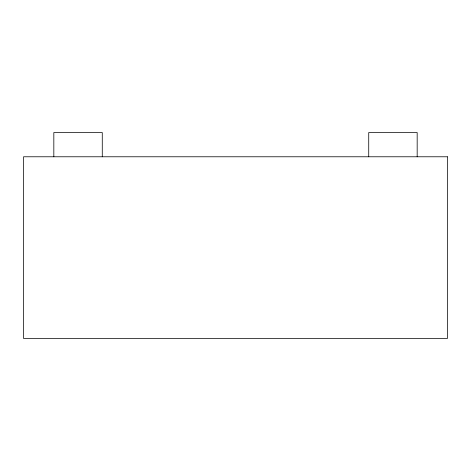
<?xml version="1.0" encoding="UTF-8"?>
<svg xmlns="http://www.w3.org/2000/svg" width="471" height="471" viewBox="0 0 471 471"><rect width="100%" height="100%" fill="white"/><g stroke="black" fill="none" stroke-linecap="round" stroke-linejoin="round"><path stroke-width="0.71" d="M417.171 156.778L417.171 132.551L368.728 132.551L368.728 156.778M102.272 156.778L102.272 132.551L53.829 132.551L53.829 156.778M447.45 156.778L23.55 156.778L23.55 338.449L447.45 338.449L447.45 156.778"/></g></svg>
